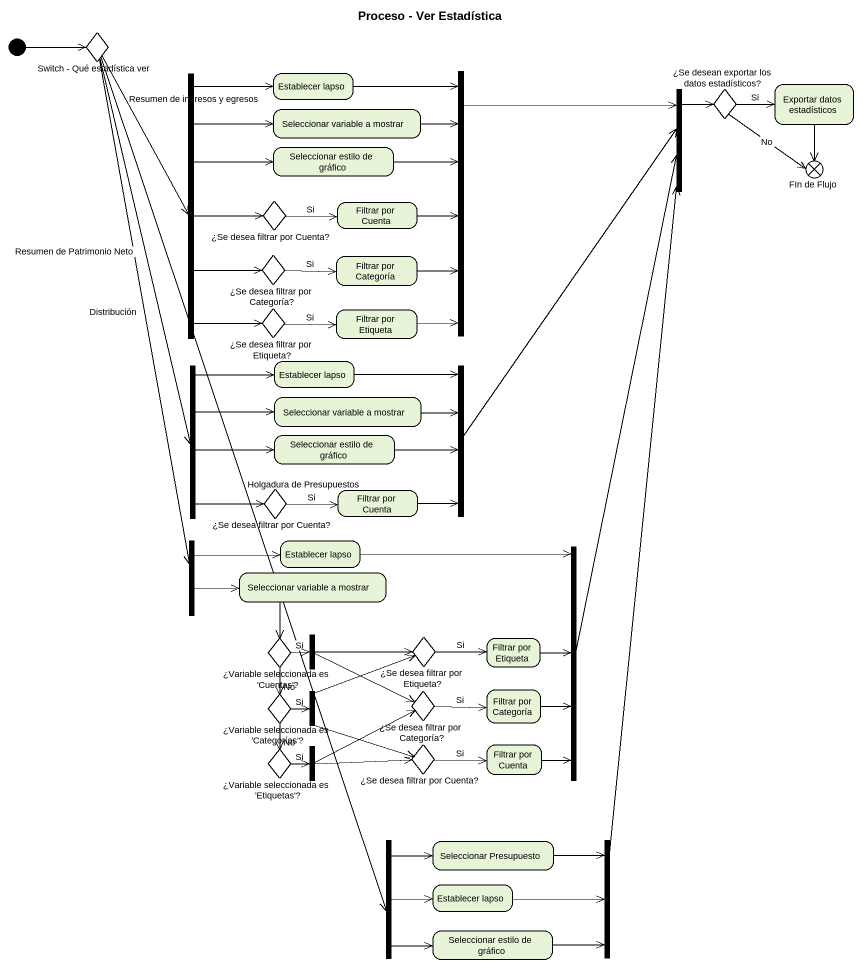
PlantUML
@startuml
title Proceso - Ver Estadística
hide empty description
state "Switch - Qué estadística ver" as Switch_Qué_estadística_ver <<choice>>
state fork1 <<fork>>
state "Establecer lapso" as Establecer_lapso
state fork2 <<join>>
state "Seleccionar variable a mostrar" as Seleccionar_variable_a
state fork3 <<join>>
state "¿Se desean exportar los datos estadísticos?" as Se_desean_exportar_los <<choice>>
state "Exportar datos estadísticos" as Exportar_datos_estadísticos
state "Seleccionar estilo de gráfico" as Seleccionar_estilo_de
state "FIn de Flujo" as FIn_de_Flujo <<end>>
state "¿Se desea filtrar por Cuenta?" as Se_desea_filtrar_por_Cuenta <<choice>>
state "Filtrar por Cuenta" as Filtrar_por_Cuenta
state "¿Se desea filtrar por Categoría?" as Se_desea_filtrar_por <<choice>>
state "Filtrar por Categoría" as Filtrar_por_Categoría
state "¿Se desea filtrar por Etiqueta?" as Se_desea_filtrar_por_2 <<choice>>
state "Filtrar por Etiqueta" as Filtrar_por_Etiqueta
state fork4 <<fork>>
state "Establecer lapso" as Establecer_lapso_2
state fork5 <<join>>
state "Seleccionar variable a mostrar" as Seleccionar_variable_a_2
state "Seleccionar estilo de gráfico" as Seleccionar_estilo_de_2
state "¿Se desea filtrar por Cuenta?" as Se_desea_filtrar_por_Cuenta_2 <<choice>>
state "Filtrar por Cuenta" as Filtrar_por_Cuenta_2
state fork6 <<fork>>
state "Establecer lapso" as Establecer_lapso_3
state "Seleccionar variable a mostrar" as Seleccionar_variable_a_3
state fork7 <<join>>
state "¿Variable seleccionada es 'Cuentas'?" as Variable_seleccionada_es <<choice>>
state fork8 <<fork>>
state "¿Se desea filtrar por Etiqueta?" as Se_desea_filtrar_por_3 <<choice>>
state "Filtrar por Etiqueta" as Filtrar_por_Etiqueta_2
state "¿Variable seleccionada es 'Categorías'?" as Variable_seleccionada_es_2 <<choice>>
state fork9 <<fork>>
state "¿Se desea filtrar por Categoría?" as Se_desea_filtrar_por_4 <<choice>>
state "Filtrar por Categoría" as Filtrar_por_Categoría_2
state "¿Variable seleccionada es 'Etiquetas'?" as Variable_seleccionada_es_3 <<choice>>
state fork10 <<fork>>
state "¿Se desea filtrar por Cuenta?" as Se_desea_filtrar_por_Cuenta_3 <<choice>>
state "Filtrar por Cuenta" as Filtrar_por_Cuenta_3
state fork11 <<fork>>
state "Seleccionar Presupuesto" as Seleccionar_Presupuesto
state fork12 <<join>>
state "Establecer lapso" as Establecer_lapso_4
state "Seleccionar estilo de gráfico" as Seleccionar_estilo_de_3
[*] -right-> Switch_Qué_estadística_ver
Switch_Qué_estadística_ver --> fork1 : Resumen de ingresos y egresos
Switch_Qué_estadística_ver --> fork4 : Resumen de Patrimonio Neto
Switch_Qué_estadística_ver --> fork6 : Distribución
Switch_Qué_estadística_ver --> fork11 : Holgadura de Presupuestos
fork1 -up-> Establecer_lapso
fork1 -right-> Seleccionar_variable_a
fork1 -right-> Seleccionar_estilo_de
fork1 -right-> Se_desea_filtrar_por_Cuenta
fork1 --> Se_desea_filtrar_por
fork1 --> Se_desea_filtrar_por_2
Establecer_lapso --> fork2
fork2 -right-> fork3
Seleccionar_variable_a --> fork2
fork3 -up-> Se_desean_exportar_los
Se_desean_exportar_los -right-> Exportar_datos_estadísticos : Si
Se_desean_exportar_los --> FIn_de_Flujo : No
Exportar_datos_estadísticos --> FIn_de_Flujo
Seleccionar_estilo_de -right-> fork2
Se_desea_filtrar_por_Cuenta -right-> Filtrar_por_Cuenta : Si
Filtrar_por_Cuenta -right-> fork2
Se_desea_filtrar_por -right-> Filtrar_por_Categoría : Si
Filtrar_por_Categoría -up-> fork2
Se_desea_filtrar_por_2 -right-> Filtrar_por_Etiqueta : Si
Filtrar_por_Etiqueta -up-> fork2
fork4 -right-> Establecer_lapso_2
fork4 -right-> Seleccionar_variable_a_2
fork4 -right-> Seleccionar_estilo_de_2
fork4 --> Se_desea_filtrar_por_Cuenta_2
Establecer_lapso_2 -right-> fork5
fork5 -up-> fork3
Seleccionar_variable_a_2 -right-> fork5
Seleccionar_estilo_de_2 -right-> fork5
Se_desea_filtrar_por_Cuenta_2 -right-> Filtrar_por_Cuenta_2 : Si
Filtrar_por_Cuenta_2 -up-> fork5
fork6 -right-> Establecer_lapso_3
fork6 -right-> Seleccionar_variable_a_3
Establecer_lapso_3 -right-> fork7
Seleccionar_variable_a_3 --> Variable_seleccionada_es
fork7 -up-> fork3
Variable_seleccionada_es -right-> fork8 : Si
Variable_seleccionada_es --> Variable_seleccionada_es_2 : No
fork8 -right-> Se_desea_filtrar_por_3
fork8 -right-> Se_desea_filtrar_por_4
Se_desea_filtrar_por_3 -right-> Filtrar_por_Etiqueta_2 : Si
Filtrar_por_Etiqueta_2 -right-> fork7
Variable_seleccionada_es_2 -right-> fork9 : Si
Variable_seleccionada_es_2 --> Variable_seleccionada_es_3 : No
fork9 -right-> Se_desea_filtrar_por_3
fork9 -right-> Se_desea_filtrar_por_Cuenta_3
Se_desea_filtrar_por_4 -right-> Filtrar_por_Categoría_2 : Si
Filtrar_por_Categoría_2 -up-> fork7
Variable_seleccionada_es_3 -right-> fork10 : Si
fork10 -right-> Se_desea_filtrar_por_4
fork10 -right-> Se_desea_filtrar_por_Cuenta_3
Se_desea_filtrar_por_Cuenta_3 -right-> Filtrar_por_Cuenta_3 : Si
Filtrar_por_Cuenta_3 -up-> fork7
fork11 -right-> Seleccionar_Presupuesto
fork11 -right-> Establecer_lapso_4
fork11 -right-> Seleccionar_estilo_de_3
Seleccionar_Presupuesto -right-> fork12
fork12 -up-> fork3
Establecer_lapso_4 -right-> fork12
Seleccionar_estilo_de_3 -right-> fork12
@enduml
